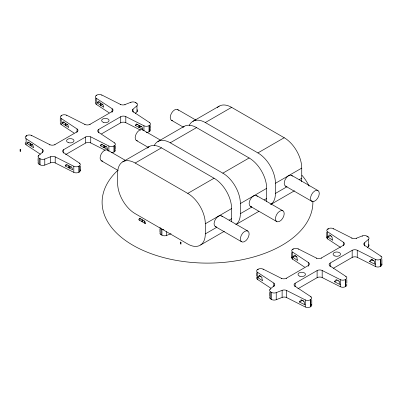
<?xml version="1.0" encoding="UTF-8"?>
<svg xmlns="http://www.w3.org/2000/svg" width="402" height="402" viewBox="0 0 402 402"><rect width="100%" height="100%" fill="white"/><g stroke="black" fill="none" stroke-linecap="round" stroke-linejoin="round"><path stroke-width="0.6" d="M291.716 257.717L291.716 252.401M326.786 237.471L326.786 232.155M27.1 143.434L27.919 141.946L32.828 145.187L33.647 147.75L27.1 143.434L29.18 142.233M62.169 123.188L62.983 121.7L67.893 124.942L68.712 127.504L62.169 123.188L64.25 121.982M97.234 102.942L98.053 101.455L102.962 104.696L103.781 107.259L97.234 102.942L99.319 101.736M261.823 278.204L262.642 280.772L257.727 277.531L258.546 276.048M296.887 257.958L297.706 260.526L292.797 257.285L293.616 255.798M331.957 237.713L332.776 240.28L327.866 237.039L328.685 235.552M139.549 220.236L140.429 218.713M65.204 165.976L66.139 164.423L71.752 167.257L72.687 169.755L65.204 165.976L67.255 164.79M100.274 145.725L101.209 144.177L106.821 147.011L107.756 149.509L100.274 145.725L102.324 144.544M135.343 125.479L136.278 123.927L141.886 126.766L142.826 129.258L135.343 125.479L137.394 124.298M304.138 302.364L305.073 304.862L299.46 302.028L300.394 300.475M339.203 282.119L340.137 284.616L334.529 281.782L335.464 280.229M374.272 261.873L375.207 264.37L369.599 261.536L370.533 259.983M38.692 156.257L38.692 155.499L42.828 151.951A3.718 2.146 0 0 0 42.577 149.604L26.12 138.735A3.718 2.146 0 0 1 26.286 135.806L26.627 135.61A3.718 2.146 0 0 1 31.703 135.509L49.848 144.675A3.718 2.146 0 0 0 54.923 144.574L76.888 131.896A3.718 2.146 0 0 0 77.058 128.962L61.184 118.489A3.718 2.146 0 0 1 61.355 115.555L61.692 115.359A3.718 2.146 0 0 1 66.772 115.263L84.912 124.429A3.718 2.146 0 0 0 89.993 124.329L111.957 111.65A3.718 2.146 0 0 0 112.128 108.716L96.254 98.244A3.718 2.146 0 0 1 96.425 95.309L96.761 95.113A3.718 2.146 0 0 1 101.842 95.018L120.665 104.52A3.718 2.146 0 0 0 124.731 104.666L130.871 102.279A3.718 2.146 0 0 1 135.585 102.54L136.504 103.073A3.718 2.146 0 0 1 136.956 105.791L136.956 111.867L135.213 113.354M136.956 105.791L132.821 109.334A3.718 2.146 0 0 0 133.077 111.681L149.534 122.55L149.534 122.932M270.144 289.566L270.144 289.123L274.129 285.716A3.718 2.146 0 0 0 273.842 283.103L257.566 272.36A3.718 2.146 0 0 1 257.737 269.43L258.074 269.234A3.718 2.146 0 0 1 263.154 269.134L281.294 278.3A3.718 2.146 0 0 0 286.375 278.204L308.339 265.521A3.718 2.146 0 0 0 308.51 262.591L292.636 252.114A3.718 2.146 0 0 1 292.802 249.185L293.143 248.989A3.718 2.146 0 0 1 298.224 248.888L316.364 258.054A3.718 2.146 0 0 0 321.444 257.958L343.408 245.275A3.718 2.146 0 0 0 343.574 242.341L327.7 231.869A3.718 2.146 0 0 1 327.871 228.939L328.213 228.743A3.718 2.146 0 0 1 333.288 228.643L351.891 238.039A3.718 2.146 0 0 0 356.423 238.205L362.318 235.904A3.718 2.146 0 0 1 367.031 236.165L367.951 236.698A3.718 2.146 0 0 1 368.403 239.416L368.403 246.501L367.408 247.356M364.423 245.923L364.423 242.823L368.403 239.416M30.18 145.449L30.622 145.7L30.622 143.831L30.18 143.574L30.18 145.449L31.205 144.861M30.622 145.7L32.668 144.519M65.687 125.454L65.687 123.585L65.25 123.329L65.25 125.203L65.687 125.454L67.732 124.273M100.756 105.208L100.756 103.339L100.319 103.083L100.319 104.957L100.756 105.208L102.801 104.028M63.521 152.951L63.521 152.569A3.718 2.146 0 0 1 63.692 149.639L85.656 136.956A3.718 2.146 0 0 1 90.736 136.861L108.877 146.026A3.718 2.146 0 0 0 113.957 145.926L114.294 145.73A3.718 2.146 0 0 0 114.464 142.8L98.59 132.323A3.718 2.146 0 0 1 98.761 129.394L120.726 116.711A3.718 2.146 0 0 1 125.806 116.615L143.946 125.776A3.718 2.146 0 0 0 149.026 125.68L149.363 125.484A3.718 2.146 0 0 0 149.534 122.55M65.521 154.654L85.656 143.032A3.718 2.146 0 0 1 90.736 142.936L105.098 150.187M101.505 133.881L120.726 122.786A3.718 2.146 0 0 1 125.806 122.685L140.544 130.132M103.827 147.474L104.264 147.725L104.264 145.856L103.827 145.599L103.827 147.474L104.847 146.881M138.891 127.228L139.333 127.479L139.333 125.61L138.891 125.354L138.891 127.228L140.429 126.344M69.194 167.971L69.194 166.101L68.757 165.845L68.757 167.719L69.194 167.971L71.239 166.79M104.264 147.725L106.309 146.544M139.333 127.479L141.378 126.298M38.692 155.499A3.718 2.146 0 0 0 39.145 158.217L40.064 158.75A3.718 2.146 0 0 0 44.778 159.011L50.918 156.624A3.718 2.146 0 0 1 54.984 156.77L73.807 166.272A3.718 2.146 0 0 0 78.887 166.172L79.229 165.976A3.718 2.146 0 0 0 79.395 163.046L63.521 152.569M38.396 161.875A3.718 2.146 0 0 0 39.145 164.292L40.064 164.82A3.718 2.146 0 0 0 44.778 165.081L50.672 162.785A3.718 2.146 0 0 1 55.205 162.946L73.807 172.342A3.718 2.146 0 0 0 78.887 172.247L79.229 172.051A3.718 2.146 0 0 0 80.083 169.785M111.449 152.629A3.718 2.146 0 0 0 113.957 152.001L114.294 151.805A3.718 2.146 0 0 0 115.153 149.539M146.152 132.379A3.718 2.146 0 0 0 149.026 131.755L149.363 131.56A3.718 2.146 0 0 0 150.082 129.102M122.771 161.81L149.072 146.624M157.835 141.564L184.136 126.379M192.905 121.319L219.206 106.133M216.809 227.256L205.301 233.899A24.798 14.316 60 0 1 187.769 244.024L135.167 213.653A24.798 14.316 60 0 1 117.635 183.282L117.635 173.161A24.798 14.316 60 0 1 135.167 163.036L161.468 147.851L214.07 178.222A24.798 14.316 60 0 1 231.602 208.593L231.602 218.713A24.798 14.316 60 0 1 231.401 221.663M154.157 145.68A24.798 14.316 60 0 1 170.237 142.79L196.538 127.605L249.139 157.976A24.798 14.316 60 0 1 266.672 188.347L266.672 198.467A24.798 14.316 60 0 1 266.471 201.417M189.226 125.429A24.798 14.316 60 0 1 205.301 122.545L231.602 107.359L284.204 137.73A24.798 14.316 60 0 1 301.741 168.101L301.741 178.222A24.798 14.316 60 0 1 301.45 181.739M135.167 163.036L187.769 193.407L214.07 178.222M170.237 142.79L222.839 173.161L249.139 157.976M205.301 122.545L257.903 152.916L284.204 137.73M205.301 233.899L205.301 223.778L231.602 208.593M236.451 224.15A24.798 14.316 60 0 0 240.371 213.653L240.371 203.533L266.672 188.347M270.722 204.497A24.798 14.316 60 0 0 275.44 193.407L275.44 183.282L301.741 168.101M229.14 220.14L231.602 218.713M240.371 213.653L251.878 207.01M264.204 199.894L266.672 198.467M275.44 193.407L286.948 186.764M299.274 179.644L301.741 178.222M200.704 244.913L224.371 231.25M235.768 224.668L258.913 211.306M270.837 204.422L294.51 190.754M257.727 277.531L260.28 276.058M292.797 257.285L295.349 255.813M327.866 237.039L330.414 235.567M294.973 286.641L294.973 286.199A3.718 2.146 0 0 1 295.143 283.264L317.108 270.581A3.718 2.146 0 0 1 322.183 270.486L340.328 279.651A3.718 2.146 0 0 0 345.403 279.551L345.745 279.355A3.718 2.146 0 0 0 345.916 276.425L330.042 265.948A3.718 2.146 0 0 1 330.208 263.019L352.172 250.335A3.718 2.146 0 0 1 357.252 250.24L375.393 259.406A3.718 2.146 0 0 0 380.473 259.305L380.815 259.109A3.718 2.146 0 0 0 380.98 256.18L364.704 245.436A3.718 2.146 0 0 1 364.423 242.823M297.887 288.767L317.108 277.671A3.718 2.146 0 0 1 322.183 277.571L340.328 286.737A3.718 2.146 0 0 0 345.403 286.641L345.745 286.445A3.718 2.146 0 0 0 346.599 284.174M333.414 268.255L352.172 257.426A3.718 2.146 0 0 1 357.252 257.325L375.393 266.491A3.718 2.146 0 0 0 380.473 266.39L380.815 266.194A3.718 2.146 0 0 0 381.669 263.928M299.46 302.028L302.093 300.51M334.529 281.782L337.157 280.264M369.599 261.536L372.227 260.019M270.144 289.123A3.718 2.146 0 0 0 270.596 291.842L271.516 292.375A3.718 2.146 0 0 0 276.229 292.636L282.124 290.334A3.718 2.146 0 0 1 286.656 290.5L305.259 299.897A3.718 2.146 0 0 0 310.339 299.797L310.676 299.601A3.718 2.146 0 0 0 310.846 296.671L294.973 286.199M269.848 296.515A3.718 2.146 0 0 0 270.596 298.927L271.516 299.46A3.718 2.146 0 0 0 276.229 299.721L282.124 297.42A3.718 2.146 0 0 1 286.656 297.586L305.259 306.982A3.718 2.146 0 0 0 310.339 306.887L310.676 306.691A3.718 2.146 0 0 0 311.53 304.42M160.137 232.401A3.718 2.146 0 0 0 161.006 234.647L161.931 235.18A3.718 2.146 0 0 0 166.639 235.441L171.061 233.713M371.001 259.21L373.815 260.652M371.413 259.476L372.111 259.833M372.347 259.948L372.815 260.184M373.046 260.305L373.981 260.777M335.931 279.455L339.147 281.139M300.862 299.701L303.671 301.118A1.362 1.055 90 0 0 304.5 301.957M301.51 300.088L302.912 300.796M303.143 300.912L303.611 301.148M177.719 109.585L195.97 120.123M291.691 175.383L317.992 190.568A6.201 3.578 -60 0 1 316.027 200.171A6.201 3.578 -60 0 1 310.656 197.07A6.201 3.578 -60 0 1 317.992 190.568M171.518 120.324L183.327 127.138M285.49 186.121L311.791 201.307M142.65 129.831L160.363 140.057M256.622 195.633L282.923 210.814A6.201 3.578 -60 0 1 280.958 220.417A6.201 3.578 -60 0 1 275.586 217.321A6.201 3.578 -60 0 1 282.923 210.814M136.449 140.569L148.258 147.383M250.421 206.367L276.722 221.552M107.58 150.077L125.831 160.614M221.552 215.879L247.853 231.06A6.201 3.578 -60 0 1 245.888 240.667A6.201 3.578 -60 0 1 240.522 237.567A6.201 3.578 -60 0 1 247.853 231.06M101.384 160.815L118.022 170.423M215.356 226.612L241.657 241.798M330.585 235.723L330.997 235.989M329.092 234.813L331.549 236.431M326.982 236.853A3.718 2.146 0 0 0 327.7 238.954L340.6 247.466M95.822 101.842A3.718 2.146 0 0 0 96.254 104.319L109.153 112.826M295.314 255.833L295.721 256.104M296.947 256.913L296.54 256.642A1.291 1 90 0 0 297.264 257.541M294.023 255.059L296.48 256.677M292.043 256.908A3.718 2.146 0 0 0 292.636 259.2L304.54 267.059M60.461 122.459A3.718 2.146 0 0 0 61.184 124.565L74.084 133.072M259.426 275.541L259.838 275.807M260.652 276.35L261.064 276.621M258.958 275.305L261.411 276.923A1.291 1 90 0 0 262.194 277.787M257.134 276.973A3.718 2.146 0 0 0 257.566 279.45L270.792 288.174M25.527 142.514A3.718 2.146 0 0 0 26.12 144.81L40.361 154.207M143.936 220.738L144.81 223.271M381.9 259.436L381.9 264.747M380.98 256.18L380.98 256.622M380.815 259.109L380.815 266.194M380.473 259.305L380.473 266.39M375.393 259.406L375.393 266.491M367.951 236.698L367.951 237.14M367.031 236.165L367.031 236.607M364.704 245.436L364.704 245.878M362.318 235.904L362.318 236.346M357.252 250.24L357.252 257.325M356.423 238.205L356.423 238.647M352.172 250.335L352.172 257.426M351.891 238.039L351.891 238.481M346.831 279.681L346.831 283.224M345.916 276.425L345.916 276.867M345.745 279.355L345.745 286.445M345.403 279.551L345.403 286.641M343.574 242.341L343.574 245.441M343.408 245.275L343.408 245.717M340.328 279.651L340.328 286.737M333.288 228.643L333.288 229.085M330.208 263.019L330.208 266.119M330.042 265.948L330.042 266.395M328.213 228.743L328.213 229.185M327.871 228.939L327.871 229.381M327.7 231.869L327.7 238.954M322.183 270.486L322.183 277.571M321.444 257.958L321.444 258.401M317.108 270.581L317.108 277.671M316.364 258.054L316.364 258.496M311.766 299.927L311.766 305.244M310.846 296.671L310.846 297.113M310.676 299.601L310.676 306.691M310.339 299.797L310.339 306.887M308.51 262.591L308.51 266.134M308.339 265.521L308.339 265.963M305.259 299.897L305.259 306.982M298.224 248.888L298.224 249.33M295.143 283.264L295.143 286.365M293.143 248.989L293.143 249.431M292.802 249.185L292.802 249.627M292.636 252.114L292.636 259.2M286.656 290.5L286.656 297.586M286.375 278.204L286.375 278.646M282.124 290.334L282.124 297.42M281.294 278.3L281.294 278.742M276.229 292.636L276.229 299.721M274.129 285.716L274.129 286.164M273.842 283.103L273.842 286.646M271.516 292.375L271.516 299.46M270.596 291.842L270.596 298.927M269.521 292.299L269.521 295.842M263.154 269.134L263.154 269.581M258.074 269.234L258.074 269.677M257.737 269.43L257.737 269.873M257.566 272.36L257.566 279.45M256.647 272.646L256.647 276.189M166.639 231.642L166.639 235.441M161.931 235.18L161.931 229.105A3.718 2.146 0 0 0 163.921 229.703M161.006 234.647L161.006 228.572A3.718 2.146 0 0 1 159.971 227.421M159.936 228.778L159.936 231.813M150.454 125.555L150.454 128.595M149.363 125.484L149.363 131.56M149.026 125.68L149.026 131.755M143.946 125.776L143.946 130.715M142.398 221.879L142.398 220.005L141.961 219.753L141.961 221.628M136.504 103.073L136.504 103.45M135.585 102.54L135.585 102.917M133.253 111.811L133.253 112.193M132.972 109.193L132.972 111.851M130.871 102.279L130.871 102.656M125.806 116.615L125.806 122.685M124.977 104.58L124.977 104.957M120.726 116.711L120.726 122.786M120.444 104.414L120.444 104.796M115.384 145.8L115.384 148.84M114.464 142.8L114.464 143.177M114.294 145.73L114.294 151.805M113.957 145.926L113.957 152.001M112.128 108.716L112.128 112.133M111.957 111.65L111.957 112.027M108.877 146.026L108.877 151.338M101.842 95.018L101.842 95.395M98.761 129.394L98.761 132.811M98.59 132.323L98.59 132.705M96.761 95.113L96.761 95.495M96.425 95.309L96.425 95.691M96.254 98.244L96.254 104.319M95.334 98.274L95.334 101.314M90.736 136.861L90.736 142.936M89.993 124.329L89.993 124.71M85.656 136.956L85.656 143.032M84.912 124.429L84.912 124.806M80.315 166.051L80.315 170.604M79.395 163.046L79.395 163.805M79.229 165.976L79.229 172.051M78.887 166.172L78.887 172.247M77.058 128.962L77.058 132.002M76.888 131.896L76.888 132.273M73.807 166.272L73.807 172.342M66.772 115.263L66.772 115.645M63.692 149.639L63.692 153.056M61.692 115.359L61.692 116.123M61.355 115.555L61.355 115.937M61.184 118.489L61.184 124.565M60.265 118.525L60.265 121.56M55.205 156.87L55.205 162.946M54.923 144.574L54.923 144.956M50.672 156.71L50.672 162.785M49.848 144.675L49.848 145.052M44.778 159.011L44.778 165.081M42.677 152.092L42.677 152.474M42.396 149.479L42.396 152.891M40.064 158.75L40.064 164.82M39.145 158.217L39.145 164.292M38.074 158.423L38.074 161.458M31.703 135.509L31.703 135.891M26.627 135.61L26.627 135.987M26.286 135.806L26.286 136.564M26.12 138.735L26.12 144.81M147.132 148.167A24.798 14.316 60 0 1 161.468 147.851M187.769 193.407A24.798 14.316 60 0 1 205.301 223.778M216.442 226.904A6.201 3.578 -60 0 1 215.356 219.457A6.201 3.578 -60 0 1 222.346 216.673M102.867 161.081A6.201 3.578 -60 0 1 101.234 153.926A6.201 3.578 -60 0 1 108.374 150.871M182.925 127.233A24.798 14.316 60 0 1 196.538 127.605M222.839 173.161A24.798 14.316 60 0 1 240.371 203.533M251.506 206.658A6.201 3.578 -60 0 1 250.421 199.211A6.201 3.578 -60 0 1 257.416 196.427M137.539 140.856A6.201 3.578 -60 0 1 136.449 133.409A6.201 3.578 -60 0 1 143.444 130.625M217.266 107.676A24.798 14.316 60 0 1 231.602 107.359M257.903 152.916A24.798 14.316 60 0 1 275.44 183.282M286.978 186.392A6.201 3.578 -60 0 1 285.34 179.237A6.201 3.578 -60 0 1 292.485 176.182M172.604 120.61A6.201 3.578 -60 0 1 171.518 113.163A6.201 3.578 -60 0 1 178.513 110.379M312.862 201.025A105.384 60.843 0 0 1 179.644 260.948A105.384 60.843 0 0 1 117.947 170.187M301.922 175.247A105.384 60.843 0 0 1 309.128 186.166M368.8 244.537A3.718 2.146 0 0 1 368.403 246.501M332.328 237.296A1.291 1 90 0 1 331.585 236.416M374.639 261.466A1.362 1.055 90 0 1 373.84 260.637M339.569 281.701A1.367 1.055 90 0 1 338.775 280.852M137.223 109.726A3.718 2.146 0 0 1 136.956 111.867M139.549 218.211L138.675 219.728L145.69 223.778L144.81 221.246L139.549 218.211M20.537 149.65L20.1 149.398L20.1 151.268L20.537 151.524L20.537 149.65M180.975 242.275L180.538 242.024L180.538 243.898L180.975 244.15L180.975 242.275M299.882 276.254A3.718 2.146 0 0 0 305.46 274.395A3.718 2.146 0 0 0 299.882 272.531A3.718 2.146 0 0 0 299.882 276.254M334.946 256.009A3.718 2.146 0 0 0 340.529 254.144A3.718 2.146 0 0 0 334.946 252.285A3.718 2.146 0 0 0 334.946 256.009M68.43 142.625A3.718 2.146 0 0 0 74.008 140.765A3.718 2.146 0 0 0 68.43 138.906A3.718 2.146 0 0 0 68.43 142.625M103.178 122.258A3.718 2.146 0 0 0 109.058 120.741A3.718 2.146 0 0 0 103.842 118.56A3.718 2.146 0 0 0 103.178 122.258"/></g></svg>
